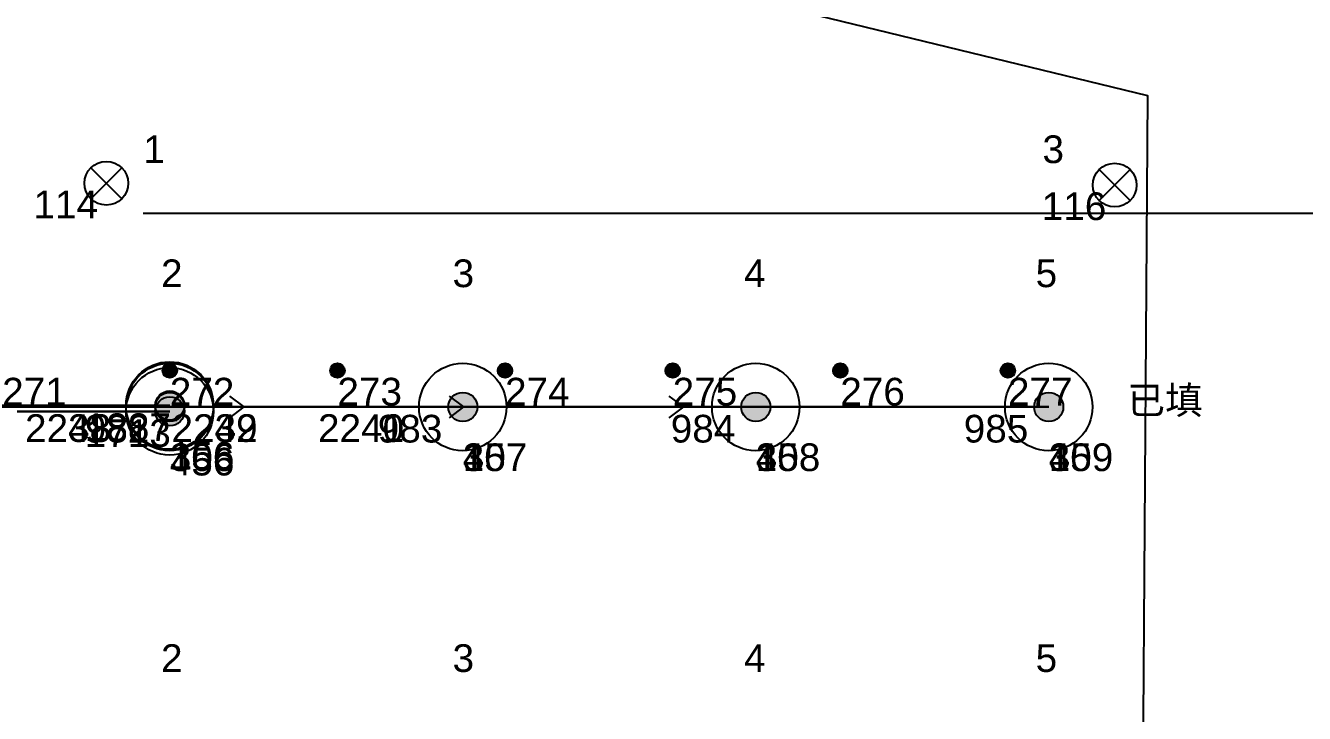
# Model space of a CAD drawing. Header units: millimetres. Extents: x 1508 to 209369, y 3688 to 146097.
# Drawn here: x 159641 to 168414, y 52826 to 57544 of the extents above; entities that cross this region are included whole.
import ezdxf

# ---------------------------------------------------------------- set-up
doc = ezdxf.new("R2010")
doc.units = ezdxf.units.MM
for name, color, linetype, true_color in [('Ndc8_Activity_DuiGao_Erceng', 1, 'Continuous', 0xff0000), ('Ndc8_Activity_DuiGao_ErcengID', 1, 'Continuous', 0xff0000), ('Ndc8_Activity_DuiGao_Sanceng', 1, 'Continuous', 0xff0000), ('Ndc8_Activity_DuiGao_SancengID', 1, 'Continuous', 0xff0000), ('Ndc8_Activity_DuiGao_Yiceng', 1, 'Continuous', 0xff0000), ('Ndc8_Activity_DuiGao_YicengID', 1, 'Continuous', 0xff0000), ('Ndc8_Cluster', 7, 'Continuous', 0x808000), ('Ndc8_IgnoreFalseLine', 1, 'Continuous', 0xff0000), ('Ndc8_IgnoreFalseLineID', 1, 'Continuous', 0xff0000), ('Ndc8_Point', 7, 'Continuous', 0x000080), ('Ndc8_PointID', 7, 'Continuous', 0x000080), ('Ndc8_Reflector', 7, 'Continuous', 0x008000), ('Ndc8_ReflectorID', 7, 'Continuous', 0x008000), ('Ndc8_SD2_Bwd_LoadOperation', 5, 'Continuous', 0x0000ff), ('Ndc8_SD2_Bwd_LoadOperationID', 5, 'Continuous', 0x0000ff), ('Ndc8_SD2_Fwd_NoForkAutoAdjust', 5, 'Continuous', 0x0000ff), ('Ndc8_SD2_Fwd_NoForkAutoAdjustID', 5, 'Continuous', 0x0000ff), ('Ndc8_Spot', 1, 'Continuous', 0xff0000), ('Ndc8_SpotID', 1, 'Continuous', 0xff0000), ('Ndc8_Text', 7, 'Continuous', 0x000000)]:
    doc.layers.add(name, color=color, linetype=linetype, true_color=true_color)
doc.styles.add('Ndc8Style', font='arial.ttf', dxfattribs={"height": 0.2})

msp = doc.modelspace()

# ---------------------------------------------------------------- hatches: boundary and pattern name
at = {"layer": 'Ndc8_Point'}
h = msp.add_hatch(color=256, dxfattribs=at)
edge = h.paths.add_edge_path(flags=0)
edge.add_arc((160630, 54938), 100, 0, 360)
h = msp.add_hatch(color=256, dxfattribs=at)
edge = h.paths.add_edge_path(flags=0)
edge.add_arc((160630, 54928), 100, 0, 360)
h = msp.add_hatch(color=256, dxfattribs=at)
edge = h.paths.add_edge_path(flags=0)
edge.add_arc((162640, 54928), 100, 0, 360)
h = msp.add_hatch(color=256, dxfattribs=at)
edge = h.paths.add_edge_path(flags=0)
edge.add_arc((164650, 54928), 100, 0, 360)
h = msp.add_hatch(color=256, dxfattribs=at)
edge = h.paths.add_edge_path(flags=0)
edge.add_arc((166660, 54928), 100, 0, 360)
h = msp.add_hatch(color=256, dxfattribs=at)
edge = h.paths.add_edge_path(flags=0)
edge.add_arc((160630, 54898), 100, 0, 360)
at = {"layer": 'Ndc8_Spot'}
h = msp.add_hatch(color=256, dxfattribs=at)
edge = h.paths.add_edge_path(flags=0)
edge.add_arc((160630, 55178), 50, 0, 360)
h = msp.add_hatch(color=256, dxfattribs=at)
edge = h.paths.add_edge_path(flags=0)
edge.add_arc((161780, 55178), 50, 0, 360)
h = msp.add_hatch(color=256, dxfattribs=at)
edge = h.paths.add_edge_path(flags=0)
edge.add_arc((162930, 55178), 50, 0, 360)
h = msp.add_hatch(color=256, dxfattribs=at)
edge = h.paths.add_edge_path(flags=0)
edge.add_arc((164080, 55178), 50, 0, 360)
h = msp.add_hatch(color=256, dxfattribs=at)
edge = h.paths.add_edge_path(flags=0)
edge.add_arc((165230, 55178), 50, 0, 360)
h = msp.add_hatch(color=256, dxfattribs=at)
edge = h.paths.add_edge_path(flags=0)
edge.add_arc((166380, 55178), 50, 0, 360)

# ---------------------------------------------------------------- linework, layer by layer
at = {"layer": 'Ndc8_Activity_DuiGao_Erceng'}
for centre in [(160630, 54928), (162640, 54928), (164650, 54928), (166660, 54928)]:
    msp.add_circle(centre, 300, dxfattribs=at)
at = {"layer": 'Ndc8_Activity_DuiGao_Sanceng'}
for centre in [(160630, 54898), (162640, 54928), (164650, 54928), (166660, 54928)]:
    msp.add_circle(centre, 300, dxfattribs=at)
at = {"layer": 'Ndc8_Activity_DuiGao_Yiceng'}
for centre in [(160630, 54938), (162640, 54928), (164650, 54928), (166660, 54928)]:
    msp.add_circle(centre, 300, dxfattribs=at)
at = {"layer": 'Ndc8_Cluster'}
msp.add_lwpolyline([(149537, 58404), (146829, 57489), (146826, 16554), (167060, 16960), (167340, 57062), (162737, 58184), (157408, 60638), (157408, 60638), (157408, 60638)], close=True, dxfattribs=at)
at = {"layer": 'Ndc8_IgnoreFalseLine'}
for p, q in [((160447, 56258), (166743, 56258)), ((166615, 56258), (178174, 56258))]:
    msp.add_line(p, q, dxfattribs=at)
at = {"layer": 'Ndc8_Point'}
for centre in [(160630, 54938), (160630, 54928), (162640, 54928), (164650, 54928), (166660, 54928), (160630, 54898)]:
    msp.add_circle(centre, 100, dxfattribs=at)
at = {"layer": 'Ndc8_Reflector'}
for p, q in [((160301, 56569), (160089, 56357)), ((160089, 56569), (160301, 56357)), ((167218, 56556), (167006, 56344)), ((167006, 56556), (167218, 56344))]:
    msp.add_line(p, q, dxfattribs=at)
for centre in [(160195, 56463), (167112, 56450)]:
    msp.add_circle(centre, 150, dxfattribs=at)
at = {"layer": 'Ndc8_SD2_Bwd_LoadOperation'}
for points in [[(156634, 54938), (160630, 54938)], [(156634, 54928), (160630, 54928)], [(156634, 54928), (162640, 54928)], [(156634, 54928), (164650, 54928)], [(156634, 54928), (166660, 54928)], [(161039, 55003), (161139, 54928), (161039, 54853)], [(162546, 55003), (162646, 54928), (162546, 54853)], [(164054, 55003), (164154, 54928), (164054, 54853)], [(156634, 54898), (160630, 54898)]]:
    msp.add_lwpolyline(points, dxfattribs=at)
at = {"layer": 'Ndc8_SD2_Fwd_NoForkAutoAdjust'}
for points in [[(160630, 54938), (156634, 54938)], [(166660, 54928), (156634, 54928)], [(164650, 54928), (156634, 54928)], [(162640, 54928), (156634, 54928)], [(160630, 54928), (156634, 54928)], [(160630, 54898), (156634, 54898)]]:
    msp.add_lwpolyline(points, dxfattribs=at)
at = {"layer": 'Ndc8_Spot'}
for centre in [(160630, 55178), (161780, 55178), (162930, 55178), (164080, 55178), (165230, 55178), (166380, 55178)]:
    msp.add_circle(centre, 50, dxfattribs=at)

# ---------------------------------------------------------------- texts
at = {"layer": 'Ndc8_Activity_DuiGao_ErcengID', "style": 'Ndc8Style'}
for s, p in [('306', (160630, 54488)), ('307', (162640, 54488)), ('308', (164650, 54488)), ('309', (166660, 54488))]:
    msp.add_text(s, height=190, dxfattribs=at).set_placement(p)
at = {"layer": 'Ndc8_Activity_DuiGao_SancengID', "style": 'Ndc8Style'}
for s, p in [('457', (162640, 54488)), ('458', (164650, 54488)), ('459', (166660, 54488)), ('456', (160630, 54458))]:
    msp.add_text(s, height=190, dxfattribs=at).set_placement(p)
at = {"layer": 'Ndc8_Activity_DuiGao_YicengID', "style": 'Ndc8Style'}
for s, p in [('156', (160630, 54498)), ('157', (162640, 54488)), ('158', (164650, 54488)), ('159', (166660, 54488))]:
    msp.add_text(s, height=190, dxfattribs=at).set_placement(p)
at = {"layer": 'Ndc8_IgnoreFalseLineID', "style": 'Ndc8Style'}
for s, p in [('1', (160448, 56601)), ('3', (166617, 56601))]:
    msp.add_text(s, height=190, dxfattribs=at).set_placement(p)
at = {"layer": 'Ndc8_PointID', "style": 'Ndc8Style'}
for s, p in [('982', (160047, 54684)), ('1887', (160047, 54694)), ('1713', (160047, 54654)), ('983', (162057, 54684)), ('984', (164067, 54684)), ('985', (166077, 54684))]:
    msp.add_text(s, height=190, dxfattribs=at).set_placement(p)
at = {"layer": 'Ndc8_ReflectorID', "style": 'Ndc8Style'}
for s, p in [('114', (159695, 56223)), ('116', (166612, 56210))]:
    msp.add_text(s, height=190, dxfattribs=at).set_placement(p)
at = {"layer": 'Ndc8_SD2_Bwd_LoadOperationID', "style": 'Ndc8Style'}
for s, p in [('2238', (159637, 54688)), ('2239', (160642, 54688)), ('2240', (161647, 54688))]:
    msp.add_text(s, height=190, dxfattribs=at).set_placement(p)
at = {"layer": 'Ndc8_SD2_Fwd_NoForkAutoAdjustID', "style": 'Ndc8Style'}
for s, p in [('2243', (159637, 54688)), ('2242', (160642, 54688)), ('2241', (161647, 54688))]:
    msp.add_text(s, height=190, dxfattribs=at).set_placement(p)
at = {"layer": 'Ndc8_SpotID', "style": 'Ndc8Style'}
for s, p in [('271', (159480, 54938)), ('272', (160630, 54938)), ('273', (161780, 54938)), ('274', (162930, 54938)), ('275', (164080, 54938)), ('276', (165230, 54938)), ('277', (166380, 54938))]:
    msp.add_text(s, height=190, dxfattribs=at).set_placement(p)
at = {"layer": 'Ndc8_Text', "char_height": 190, "attachment_point": 1, "style": 'Ndc8Style'}
for s, insert, width in [('2', (160570, 55940), 322), ('3', (162570, 55940), 322), ('4', (164570, 55940), 322), ('5', (166570, 55940), 322), ('已填', (167199, 55069), 1289), ('2', (160570, 53300), 322), ('3', (162570, 53300), 322), ('4', (164570, 53300), 322), ('5', (166570, 53300), 322)]:
    msp.add_mtext(s, dxfattribs=dict(at, insert=insert, width=width))

doc.saveas('drawing.dxf')
